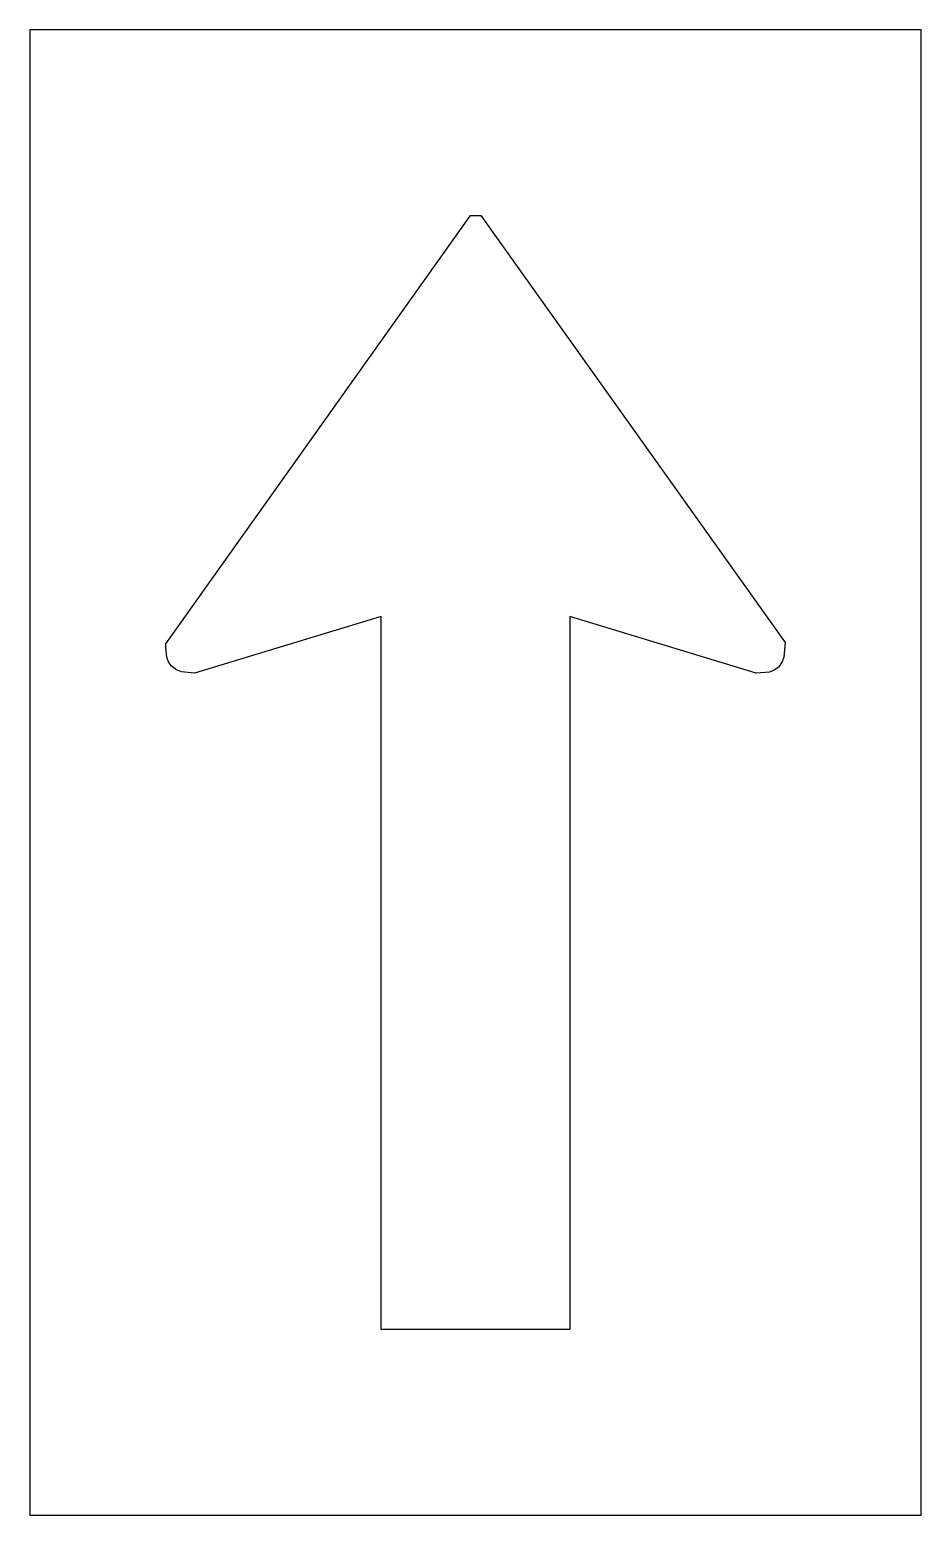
# Model space of a CAD drawing. Header units: inches. Extents: x 0 to 3.6, y 0 to 6.
import ezdxf

# ---------------------------------------------------------------- set-up
doc = ezdxf.new("R2010")
doc.units = ezdxf.units.IN
doc.header["$MEASUREMENT"] = 0
doc.layers.add('CUT', color=1, linetype='Continuous')

msp = doc.modelspace()

# ---------------------------------------------------------------- linework, layer by layer
at = {"layer": 'CUT'}
for points in [[(0, 0), (3.6, 0), (3.6, 6), (0, 6)], [(1.4185, 3.6297), (0.6658, 3.4013), (0.613, 3.4063), (0.5933, 3.4142), (0.5731, 3.4296), (0.5608, 3.4465), (0.5539, 3.4663), (0.55, 3.5059), (0.55, 3.52), (1.7794, 5.25), (1.821, 5.25), (3.05, 3.5252), (3.0455, 3.4663), (3.0381, 3.4464), (3.0232, 3.4259), (3.0066, 3.4132), (2.987, 3.4056), (2.9337, 3.4007), (2.1815, 3.6303), (2.1815, 0.75), (1.4185, 0.75)]]:
    msp.add_lwpolyline(points, close=True, dxfattribs=at)

doc.saveas('drawing.dxf')
